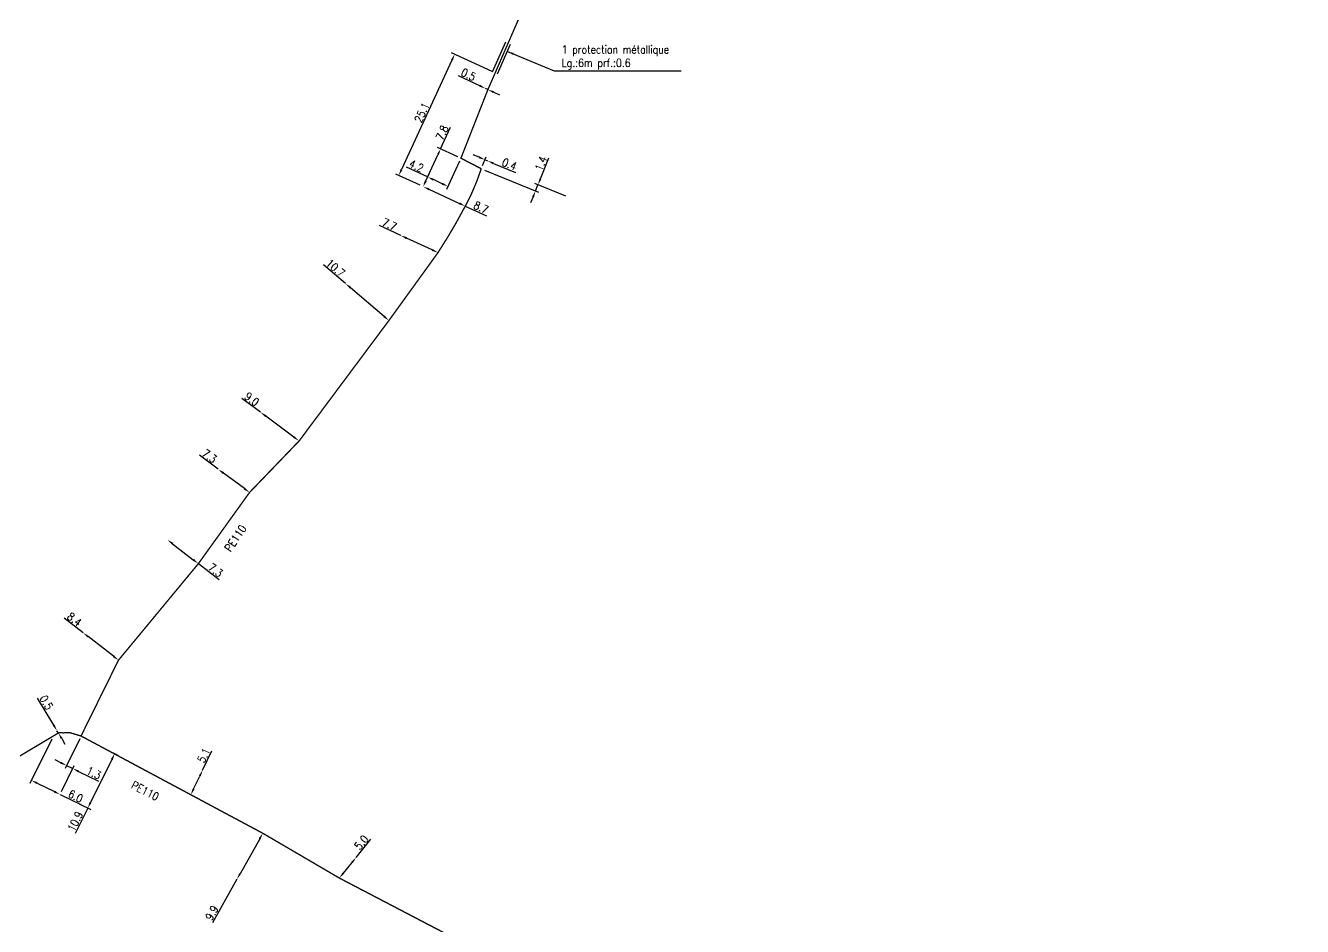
# Model space of a CAD drawing. Header units: millimetres. Extents: x 183000 to 183920, y 151989 to 153001.
# Drawn here: x 183442.5 to 183681.9, y 152692.2 to 152861.1 of the extents above; entities that cross this region are included whole.
import ezdxf
from ezdxf.enums import TextEntityAlignment as Align

# ---------------------------------------------------------------- set-up
doc = ezdxf.new("R2010")
doc.units = ezdxf.units.MM
doc.header["$MEASUREMENT"] = 0
doc.header["$PDMODE"] = 34
doc.linetypes.add('L_100_PE', pattern=[14, 10, -1.5, 1, -1.5])
doc.layers.get('DEFPOINTS').update_dxf_attribs({"linetype": 'CONTINUOUS'})
doc.layers.add('L_140', color=3, linetype='CONTINUOUS')
doc.layers.add('L_420', color=7, linetype='CONTINUOUS')
doc.styles.get("Standard").update_dxf_attribs({"font": 'romans.shx', "width": 0.85})
doc.dimstyles.get("Standard").update_dxf_attribs({"dimtxt": 1.5, "dimasz": 1.2, "dimexe": 0.625, "dimexo": 0.625, "dimgap": 0.25, "dimtad": 1, "dimdec": 1, "dimzin": 0, "dimdsep": 46, "dimtxsty": 'Standard', "dimcen": -0.5, "dimadec": 0, "dimazin": 0, "dimtfac": 1, "dimtdec": 1, "dimtmove": 0, "dimatfit": 3, "dimfxl": 1, "dimtolj": 1, "dimtzin": 0, "dimarcsym": 0})

# ---------------------------------------------------------------- blocks, each defined once
blk = doc.blocks.new('*D31')
at = {"layer": 'DEFPOINTS', "color": 0, "linetype": 'Continuous'}
for p in [(183448.44, 152728.93), (183448.7, 152728.5), (183448.7, 152728.5)]:
    blk.add_point(p, dxfattribs=at)
at = {"layer": 'L_140', "color": 0, "linetype": 'Continuous', "lineweight": -2}
for p, q in [((183447.83, 152729.96), (183444.78, 152735.06)), ((183448.7, 152728.5), (183448.44, 152728.93)), ((183448.98, 152729.25), (183448.98, 152729.25)), ((183449.32, 152727.47), (183449.93, 152726.44))]:
    blk.add_line(p, q, dxfattribs=at)
at = {"layer": 'L_140', "color": 0, "linetype": 'Continuous'}
for points in [[(183448, 152730.07), (183447.66, 152729.86), (183448.44, 152728.93)], [(183449.49, 152727.57), (183449.15, 152727.37), (183448.7, 152728.5)]]:
    blk.add_solid(points, dxfattribs=at)
at = {"layer": 'L_140', "color": 0, "linetype": 'Continuous', "insert": (183446.45, 152734.21), "char_height": 1.5, "attachment_point": 5, "rotation": 300.8676}
blk.add_mtext('\\A1;0.5', dxfattribs=at)
blk = doc.blocks.new('*D32')
at = {"layer": 'DEFPOINTS', "color": 0, "linetype": 'Continuous'}
for p in [(183452.98, 152728), (183450.24, 152722.41), (183449.03, 152716.97)]:
    blk.add_point(p, dxfattribs=at)
at = {"layer": 'L_140', "color": 0, "linetype": 'Continuous', "lineweight": -2}
for p, q in [((183452.71, 152727.44), (183449.97, 152721.84)), ((183449.16, 152722.93), (183448.08, 152723.46)), ((183449.3, 152717.53), (183451.68, 152722.4)), ((183450.24, 152722.41), (183451.41, 152721.83)), ((183452.49, 152721.31), (183456.25, 152719.46))]:
    blk.add_line(p, q, dxfattribs=at)
at = {"layer": 'L_140', "color": 0, "linetype": 'Continuous'}
for points in [[(183449.25, 152723.11), (183449.07, 152722.75), (183450.24, 152722.41)], [(183452.57, 152721.49), (183452.4, 152721.13), (183451.41, 152721.83)]]:
    blk.add_solid(points, dxfattribs=at)
at = {"layer": 'L_140', "color": 0, "linetype": 'Continuous', "insert": (183455.35, 152721.02), "char_height": 1.5, "attachment_point": 5, "rotation": 333.9118}
blk.add_mtext('\\A1;1.3', dxfattribs=at)
blk = doc.blocks.new('*D35')
at = {"layer": 'DEFPOINTS', "color": 0, "linetype": 'Continuous'}
for p in [(183457.35, 152725.58), (183459.26, 152724.64), (183452.05, 152715.49)]:
    blk.add_point(p, dxfattribs=at)
at = {"layer": 'L_140', "color": 0, "linetype": 'Continuous', "lineweight": -2}
for p, q in [((183458.73, 152723.56), (183454.74, 152715.5)), ((183457.91, 152725.3), (183459.82, 152724.36)), ((183454.21, 152714.43), (183451.84, 152709.64)), ((183452.61, 152715.21), (183454.77, 152714.15))]:
    blk.add_line(p, q, dxfattribs=at)
at = {"layer": 'L_140', "color": 0, "linetype": 'Continuous'}
for points in [[(183458.55, 152723.65), (183458.91, 152723.47), (183459.26, 152724.64)], [(183454.56, 152715.59), (183454.92, 152715.41), (183454.21, 152714.43)]]:
    blk.add_solid(points, dxfattribs=at)
at = {"layer": 'L_140', "color": 0, "linetype": 'Continuous', "insert": (183451.86, 152711.94), "char_height": 1.5, "attachment_point": 5, "rotation": 63.6751}
blk.add_mtext('\\A1;10.9', dxfattribs=at)
blk = doc.blocks.new('*D36')
at = {"layer": 'DEFPOINTS', "color": 0, "linetype": 'Continuous'}
for p in [(183447.73, 152727.92), (183443.65, 152719.63), (183449.03, 152716.97)]:
    blk.add_point(p, dxfattribs=at)
at = {"layer": 'L_140', "color": 0, "linetype": 'Continuous', "lineweight": -2}
for p, q in [((183447.45, 152727.36), (183443.37, 152719.06)), ((183444.72, 152719.1), (183447.95, 152717.51)), ((183449.03, 152716.98), (183452.9, 152715.08)), ((183449.3, 152717.53), (183449.31, 152717.54))]:
    blk.add_line(p, q, dxfattribs=at)
at = {"layer": 'L_140', "color": 0, "linetype": 'Continuous'}
for points in [[(183444.81, 152719.28), (183444.63, 152718.92), (183443.65, 152719.63)], [(183448.04, 152717.69), (183447.86, 152717.33), (183449.03, 152716.98)]]:
    blk.add_solid(points, dxfattribs=at)
at = {"layer": 'L_140', "color": 0, "linetype": 'Continuous', "insert": (183451.94, 152716.66), "char_height": 1.5, "attachment_point": 5, "rotation": 333.8133}
blk.add_mtext('\\A1;6.0', dxfattribs=at)
blk = doc.blocks.new('*D214')
at = {"layer": 'DEFPOINTS', "color": 0, "linetype": 'Continuous'}
for p in [(183453.32, 152747.29), (183453.32, 152747.29), (183459.97, 152742.15)]:
    blk.add_point(p, dxfattribs=at)
at = {"layer": 'L_140', "color": 0, "linetype": 'Continuous', "lineweight": -2}
for p, q in [((183453.32, 152747.29), (183449.81, 152750)), ((183459.02, 152742.89), (183454.27, 152746.56))]:
    blk.add_line(p, q, dxfattribs=at)
at = {"layer": 'L_140', "color": 0, "linetype": 'Continuous'}
for points in [[(183454.39, 152746.71), (183454.15, 152746.4), (183453.32, 152747.29)], [(183459.14, 152743.05), (183458.89, 152742.73), (183459.97, 152742.15)]]:
    blk.add_solid(points, dxfattribs=at)
at = {"layer": 'L_140', "color": 0, "linetype": 'Continuous', "insert": (183451.7, 152749.8), "char_height": 1.5, "attachment_point": 5, "rotation": 322.3083}
blk.add_mtext('\\A1;8.4', dxfattribs=at)
blk = doc.blocks.new('*D215')
at = {"layer": 'DEFPOINTS', "color": 0, "linetype": 'Continuous'}
for p in [(183469.17, 152764.7), (183469.17, 152764.7), (183474.95, 152760.24)]:
    blk.add_point(p, dxfattribs=at)
at = {"layer": 'L_140', "color": 0, "linetype": 'Continuous', "lineweight": -2}
for p, q in [((183470.12, 152763.97), (183474, 152760.97)), ((183474.95, 152760.24), (183478.83, 152757.24))]:
    blk.add_line(p, q, dxfattribs=at)
at = {"layer": 'L_140', "color": 0, "linetype": 'Continuous'}
for points in [[(183470.25, 152764.13), (183470, 152763.81), (183469.17, 152764.7)], [(183474.12, 152761.13), (183473.88, 152760.81), (183474.95, 152760.24)]]:
    blk.add_solid(points, dxfattribs=at)
at = {"layer": 'L_140', "color": 0, "linetype": 'Continuous', "insert": (183478.18, 152759.01), "char_height": 1.5, "attachment_point": 5, "rotation": 322.3091}
blk.add_mtext('\\A1;7.3', dxfattribs=at)
blk = doc.blocks.new('*D216')
at = {"layer": 'DEFPOINTS', "color": 0, "linetype": 'Continuous'}
for p in [(183478.68, 152777.93), (183478.68, 152777.93), (183484.54, 152773.58)]:
    blk.add_point(p, dxfattribs=at)
at = {"layer": 'L_140', "color": 0, "linetype": 'Continuous', "lineweight": -2}
for p, q in [((183478.68, 152777.93), (183475.17, 152780.54)), ((183483.58, 152774.3), (183479.65, 152777.22))]:
    blk.add_line(p, q, dxfattribs=at)
at = {"layer": 'L_140', "color": 0, "linetype": 'Continuous'}
for points in [[(183479.77, 152777.38), (183479.53, 152777.06), (183478.68, 152777.93)], [(183483.7, 152774.46), (183483.46, 152774.13), (183484.54, 152773.58)]]:
    blk.add_solid(points, dxfattribs=at)
at = {"layer": 'L_140', "color": 0, "linetype": 'Continuous', "insert": (183477.04, 152780.4), "char_height": 1.5, "attachment_point": 5, "rotation": 323.3829}
blk.add_mtext('\\A1;7.3', dxfattribs=at)
blk = doc.blocks.new('*D217')
at = {"layer": 'DEFPOINTS', "color": 0, "linetype": 'Continuous'}
for p in [(183486.61, 152788.6), (183486.61, 152788.6), (183493.84, 152783.24)]:
    blk.add_point(p, dxfattribs=at)
at = {"layer": 'L_140', "color": 0, "linetype": 'Continuous', "lineweight": -2}
for p, q in [((183486.61, 152788.6), (183483.1, 152791.21)), ((183492.87, 152783.95), (183487.58, 152787.89))]:
    blk.add_line(p, q, dxfattribs=at)
at = {"layer": 'L_140', "color": 0, "linetype": 'Continuous'}
for points in [[(183487.7, 152788.05), (183487.46, 152787.73), (183486.61, 152788.6)], [(183492.99, 152784.11), (183492.75, 152783.79), (183493.84, 152783.24)]]:
    blk.add_solid(points, dxfattribs=at)
at = {"layer": 'L_140', "color": 0, "linetype": 'Continuous', "insert": (183484.97, 152791.07), "char_height": 1.5, "attachment_point": 5, "rotation": 323.3828}
blk.add_mtext('\\A1;9.0', dxfattribs=at)
blk = doc.blocks.new('*D218')
at = {"layer": 'DEFPOINTS', "color": 0, "linetype": 'Continuous'}
for p in [(183502.52, 152812.74), (183502.52, 152812.74), (183510.67, 152805.8)]:
    blk.add_point(p, dxfattribs=at)
at = {"layer": 'L_140', "color": 0, "linetype": 'Continuous', "lineweight": -2}
for p, q in [((183502.52, 152812.74), (183498.41, 152816.24)), ((183509.76, 152806.58), (183503.44, 152811.96))]:
    blk.add_line(p, q, dxfattribs=at)
at = {"layer": 'L_140', "color": 0, "linetype": 'Continuous'}
for points in [[(183503.57, 152812.11), (183503.31, 152811.81), (183502.52, 152812.74)], [(183509.89, 152806.73), (183509.63, 152806.42), (183510.67, 152805.8)]]:
    blk.add_solid(points, dxfattribs=at)
at = {"layer": 'L_140', "color": 0, "linetype": 'Continuous', "insert": (183500.66, 152815.64), "char_height": 1.5, "attachment_point": 5, "rotation": 319.5647}
blk.add_mtext('\\A1;10.7', dxfattribs=at)
blk = doc.blocks.new('*D219')
at = {"layer": 'DEFPOINTS', "color": 0, "linetype": 'Continuous'}
for p in [(183512.88, 152821.75), (183512.88, 152821.75), (183519.87, 152818.53)]:
    blk.add_point(p, dxfattribs=at)
at = {"layer": 'L_140', "color": 0, "linetype": 'Continuous', "lineweight": -2}
for p, q in [((183512.88, 152821.75), (183508.91, 152823.58)), ((183518.78, 152819.03), (183513.97, 152821.25))]:
    blk.add_line(p, q, dxfattribs=at)
at = {"layer": 'L_140', "color": 0, "linetype": 'Continuous'}
for points in [[(183514.05, 152821.43), (183513.88, 152821.06), (183512.88, 152821.75)], [(183518.87, 152819.21), (183518.7, 152818.85), (183519.87, 152818.53)]]:
    blk.add_solid(points, dxfattribs=at)
at = {"layer": 'L_140', "color": 0, "linetype": 'Continuous', "insert": (183510.77, 152823.82), "char_height": 1.5, "attachment_point": 5, "rotation": 335.2487}
blk.add_mtext('\\A1;7.7', dxfattribs=at)
blk = doc.blocks.new('*D220')
at = {"layer": 'DEFPOINTS', "color": 0, "linetype": 'Continuous'}
for p in [(183524.17, 152836.22), (183517.93, 152832.7), (183517.09, 152830.89)]:
    blk.add_point(p, dxfattribs=at)
at = {"layer": 'L_140', "color": 0, "linetype": 'Continuous', "lineweight": -2}
for p, q in [((183517.93, 152832.7), (183513.96, 152834.53)), ((183523.91, 152835.65), (183521.48, 152830.38)), ((183517.36, 152831.46), (183518.19, 152833.27)), ((183520.65, 152831.45), (183519.02, 152832.2))]:
    blk.add_line(p, q, dxfattribs=at)
at = {"layer": 'L_140', "color": 0, "linetype": 'Continuous'}
for points in [[(183519.1, 152832.38), (183518.93, 152832.02), (183517.93, 152832.7)], [(183520.74, 152831.63), (183520.57, 152831.26), (183521.74, 152830.94)]]:
    blk.add_solid(points, dxfattribs=at)
at = {"layer": 'L_140', "color": 0, "linetype": 'Continuous', "insert": (183515.82, 152834.78), "char_height": 1.5, "attachment_point": 5, "rotation": 335.2488}
blk.add_mtext('\\A1;4.2', dxfattribs=at)
blk = doc.blocks.new('*D221')
at = {"layer": 'DEFPOINTS', "color": 0, "linetype": 'Continuous'}
for p in [(183517.09, 152830.89), (183517.09, 152830.89), (183524.99, 152827.25)]:
    blk.add_point(p, dxfattribs=at)
at = {"layer": 'L_140', "color": 0, "linetype": 'Continuous', "lineweight": -2}
for p, q in [((183518.18, 152830.39), (183523.9, 152827.75)), ((183524.99, 152827.25), (183528.96, 152825.42))]:
    blk.add_line(p, q, dxfattribs=at)
at = {"layer": 'L_140', "color": 0, "linetype": 'Continuous'}
for points in [[(183518.27, 152830.57), (183518.1, 152830.21), (183517.09, 152830.89)], [(183523.99, 152827.93), (183523.82, 152827.57), (183524.99, 152827.25)]]:
    blk.add_solid(points, dxfattribs=at)
at = {"layer": 'L_140', "color": 0, "linetype": 'Continuous', "insert": (183527.94, 152826.99), "char_height": 1.5, "attachment_point": 5, "rotation": 335.2488}
blk.add_mtext('\\A1;8.7', dxfattribs=at)
blk = doc.blocks.new('*D222')
at = {"layer": 'DEFPOINTS', "color": 0, "linetype": 'Continuous'}
for p in [(183524.17, 152836.22), (183517.09, 152830.89), (183517.09, 152830.89)]:
    blk.add_point(p, dxfattribs=at)
at = {"layer": 'L_140', "color": 0, "linetype": 'Continuous', "lineweight": -2}
for p, q in [((183520.36, 152837.97), (183522.22, 152842.01)), ((183523.61, 152836.48), (183519.79, 152838.24)), ((183517.6, 152831.98), (183519.86, 152836.88))]:
    blk.add_line(p, q, dxfattribs=at)
at = {"layer": 'L_140', "color": 0, "linetype": 'Continuous'}
for points in [[(183519.68, 152836.97), (183520.04, 152836.8), (183520.36, 152837.97)], [(183517.41, 152832.06), (183517.78, 152831.9), (183517.09, 152830.89)]]:
    blk.add_solid(points, dxfattribs=at)
at = {"layer": 'L_140', "color": 0, "linetype": 'Continuous', "insert": (183520.65, 152840.99), "char_height": 1.5, "attachment_point": 5, "rotation": 65.2488}
blk.add_mtext('\\A1;7.8', dxfattribs=at)
blk = doc.blocks.new('*D223')
at = {"layer": 'DEFPOINTS', "color": 0, "linetype": 'Continuous'}
for p in [(183530.57, 152852.21), (183512.52, 152833), (183517.09, 152830.89)]:
    blk.add_point(p, dxfattribs=at)
at = {"layer": 'L_140', "color": 0, "linetype": 'Continuous', "lineweight": -2}
for p, q in [((183530, 152852.47), (183522.42, 152855.96)), ((183522.49, 152854.61), (183513.03, 152834.09)), ((183516.53, 152831.15), (183511.96, 152833.26))]:
    blk.add_line(p, q, dxfattribs=at)
at = {"layer": 'L_140', "color": 0, "linetype": 'Continuous'}
for points in [[(183522.31, 152854.7), (183522.67, 152854.53), (183522.99, 152855.7)], [(183512.84, 152834.17), (183513.21, 152834), (183512.52, 152833)]]:
    blk.add_solid(points, dxfattribs=at)
at = {"layer": 'L_140', "color": 0, "linetype": 'Continuous', "insert": (183516.85, 152844.77), "char_height": 1.5, "attachment_point": 5, "rotation": 65.2487}
blk.add_mtext('\\A1;25.1', dxfattribs=at)
blk = doc.blocks.new('*D224')
at = {"layer": 'DEFPOINTS', "color": 0, "linetype": 'Continuous'}
for p in [(183527.98, 152834.25), (183529.16, 152835.73), (183529.16, 152835.73)]:
    blk.add_point(p, dxfattribs=at)
at = {"layer": 'L_140', "color": 0, "linetype": 'Continuous', "lineweight": -2}
for p, q in [((183527.58, 152836.39), (183526.47, 152836.86)), ((183528.22, 152834.83), (183528.93, 152836.51)), ((183528.69, 152835.93), (183529.16, 152835.73)), ((183529.4, 152836.31), (183529.4, 152836.31)), ((183530.27, 152835.26), (183534.37, 152833.54))]:
    blk.add_line(p, q, dxfattribs=at)
at = {"layer": 'L_140', "color": 0, "linetype": 'Continuous'}
for points in [[(183527.66, 152836.58), (183527.5, 152836.21), (183528.69, 152835.93)], [(183530.34, 152835.45), (183530.19, 152835.08), (183529.16, 152835.73)]]:
    blk.add_solid(points, dxfattribs=at)
at = {"layer": 'L_140', "color": 0, "linetype": 'Continuous', "insert": (183533.26, 152835.09), "char_height": 1.5, "attachment_point": 5, "rotation": 337.1849}
blk.add_mtext('\\A1;0.4', dxfattribs=at)
blk = doc.blocks.new('*D225')
at = {"layer": 'DEFPOINTS', "color": 0, "linetype": 'Continuous'}
for p in [(183528.77, 152849.3), (183528.77, 152849.3), (183529.23, 152849.09)]:
    blk.add_point(p, dxfattribs=at)
at = {"layer": 'L_140', "color": 0, "linetype": 'Continuous', "lineweight": -2}
for p, q in [((183527.69, 152849.81), (183523.73, 152851.65)), ((183529.23, 152849.09), (183528.77, 152849.3)), ((183530.31, 152848.58), (183531.4, 152848.07))]:
    blk.add_line(p, q, dxfattribs=at)
at = {"layer": 'L_140', "color": 0, "linetype": 'Continuous'}
for points in [[(183527.77, 152849.99), (183527.6, 152849.62), (183528.77, 152849.3)], [(183530.4, 152848.76), (183530.23, 152848.4), (183529.23, 152849.09)]]:
    blk.add_solid(points, dxfattribs=at)
at = {"layer": 'L_140', "color": 0, "linetype": 'Continuous', "insert": (183525.59, 152851.89), "char_height": 1.5, "attachment_point": 5, "rotation": 334.9684}
blk.add_mtext('\\A1;0.5', dxfattribs=at)
blk = doc.blocks.new('*D233')
at = {"layer": 'DEFPOINTS', "color": 0, "linetype": 'Continuous'}
for p in [(183475.74, 152721.53), (183475.74, 152721.53), (183473.53, 152716.93)]:
    blk.add_point(p, dxfattribs=at)
at = {"layer": 'L_140', "color": 0, "linetype": 'Continuous', "lineweight": -2}
for p, q in [((183475.74, 152721.53), (183477.47, 152725.14)), ((183474.05, 152718.01), (183475.22, 152720.44))]:
    blk.add_line(p, q, dxfattribs=at)
at = {"layer": 'L_140', "color": 0, "linetype": 'Continuous'}
for points in [[(183475.04, 152720.53), (183475.4, 152720.36), (183475.74, 152721.53)], [(183473.87, 152718.1), (183474.23, 152717.92), (183473.53, 152716.93)]]:
    blk.add_solid(points, dxfattribs=at)
at = {"layer": 'L_140', "color": 0, "linetype": 'Continuous', "insert": (183475.96, 152724.31), "char_height": 1.5, "attachment_point": 5, "rotation": 64.3473}
blk.add_mtext('\\A1;5.1', dxfattribs=at)
blk = doc.blocks.new('*D267')
at = {"layer": 'DEFPOINTS', "color": 0, "linetype": 'Continuous'}
for p in [(183487.03, 152709.71), (183482.17, 152701.08), (183482.17, 152701.08)]:
    blk.add_point(p, dxfattribs=at)
at = {"layer": 'L_140', "color": 0, "linetype": 'Continuous', "lineweight": -2}
for p, q in [((183487.57, 152709.4), (183487.57, 152709.4)), ((183486.44, 152708.66), (183482.76, 152702.13)), ((183482.17, 152701.08), (183477.59, 152692.93)), ((183482.72, 152700.78), (183482.72, 152700.78))]:
    blk.add_line(p, q, dxfattribs=at)
at = {"layer": 'L_140', "color": 0, "linetype": 'Continuous'}
for points in [[(183486.26, 152708.76), (183486.61, 152708.57), (183487.03, 152709.71)], [(183482.59, 152702.23), (183482.93, 152702.03), (183482.17, 152701.08)]]:
    blk.add_solid(points, dxfattribs=at)
at = {"layer": 'L_140', "color": 0, "linetype": 'Continuous', "insert": (183477.48, 152694.78), "char_height": 1.5, "attachment_point": 5, "rotation": 60.6389}
blk.add_mtext('\\A1;9.9', dxfattribs=at)
blk = doc.blocks.new('*D268')
at = {"layer": 'DEFPOINTS', "color": 0, "linetype": 'Continuous'}
for p in [(183504.53, 152705.19), (183504.53, 152705.19), (183501.37, 152701.32)]:
    blk.add_point(p, dxfattribs=at)
at = {"layer": 'L_140', "color": 0, "linetype": 'Continuous', "lineweight": -2}
for p, q in [((183504.53, 152705.19), (183507.29, 152708.58)), ((183502.13, 152702.25), (183503.77, 152704.26))]:
    blk.add_line(p, q, dxfattribs=at)
at = {"layer": 'L_140', "color": 0, "linetype": 'Continuous'}
for points in [[(183503.62, 152704.39), (183503.93, 152704.14), (183504.53, 152705.19)], [(183501.98, 152702.37), (183502.29, 152702.12), (183501.37, 152701.32)]]:
    blk.add_solid(points, dxfattribs=at)
at = {"layer": 'L_140', "color": 0, "linetype": 'Continuous', "insert": (183505.52, 152707.98), "char_height": 1.5, "attachment_point": 5, "rotation": 50.8186}
blk.add_mtext('\\A1;5.0', dxfattribs=at)
blk = doc.blocks.new('*D553')
at = {"layer": 'DEFPOINTS', "color": 0, "linetype": 'Continuous'}
for p in [(183527.98, 152834.25), (183538.15, 152830.09), (183544.39, 152828.86)]:
    blk.add_point(p, dxfattribs=at)
at = {"layer": 'L_140', "color": 0, "linetype": 'Continuous', "lineweight": -2}
for p, q in [((183539.07, 152832.34), (183540.68, 152836.27)), ((183528.56, 152834.01), (183538.73, 152829.85)), ((183543.81, 152829.1), (183538.04, 152831.46)), ((183538.15, 152830.09), (183538.61, 152831.23)), ((183537.69, 152828.98), (183537.24, 152827.87))]:
    blk.add_line(p, q, dxfattribs=at)
at = {"layer": 'L_140', "color": 0, "linetype": 'Continuous'}
for points in [[(183538.88, 152832.41), (183539.25, 152832.26), (183538.61, 152831.23)], [(183537.51, 152829.05), (183537.88, 152828.9), (183538.15, 152830.09)]]:
    blk.add_solid(points, dxfattribs=at)
at = {"layer": 'L_140', "color": 0, "linetype": 'Continuous', "insert": (183539.18, 152835.24), "char_height": 1.5, "attachment_point": 5, "rotation": 67.7311}
blk.add_mtext('\\A1;1.4', dxfattribs=at)

msp = doc.modelspace()

# ---------------------------------------------------------------- linework, layer by layer
at = {"layer": 'L_140', "linetype": 'L_100_PE', "const_width": 0.25, "flags": 128}
for points in [[(183551.88, 152947.93), (183549.37, 152930.82), (183545.36, 152909.28), (183543.29, 152895.56), (183540.88, 152878.66, -0.026395), (183535.01, 152862.36), (183529.23, 152849.09), (183524.17, 152836.22), (183527.98, 152834.25, -0.046895), (183524.99, 152827.25, -0.023603), (183519.87, 152818.53), (183510.67, 152805.8), (183493.84, 152783.24), (183484.54, 152773.58), (183474.95, 152760.24), (183459.97, 152742.15), (183452.98, 152728)], [(183252.05, 152397.96), (183248.25, 152401.54), (183247.81, 152401.27), (183246.87, 152400.9), (183246.2, 152400.64), (183245.64, 152400.44), (183244.95, 152400.36), (183244.23, 152400.41), (183243.29, 152400.52, -0.106564), (183243.19, 152400.56), (183241.58, 152401.53), (183237.97, 152404.02), (183233.04, 152407.33), (183224.18, 152413.23), (183221.43, 152415.1), (183215.15, 152419.33), (183208.28, 152423.76), (183199.91, 152428.64), (183194.16, 152431.76), (183187.28, 152435.44), (183181.33, 152438.4), (183180.73, 152438.7), (183180.21, 152439.64), (183180.21, 152439.64), (183180.21, 152439.64), (183178.97, 152440.26), (183161.21, 152449.11), (183155.53, 152452.81), (183151.06, 152457.98), (183149.19, 152462.99), (183149.08, 152467.77), (183148.97, 152472.05), (183149.54, 152474.49), (183150.99, 152478.24), (183153.73, 152483.75), (183163.69, 152499.59), (183166.77, 152504.19), (183168.62, 152506.78), (183176.01, 152516.59), (183181.3, 152523.18), (183186.44, 152529.74), (183190.61, 152535.21), (183193.83, 152540.43), (183195.5, 152544.55), (183196.5, 152547.23), (183198.31, 152552.63, -0.089435), (183198.35, 152552.71), (183198.7, 152553.14, -0.008579), (183198.71, 152553.15), (183198.84, 152553.3, 0.07507), (183198.88, 152553.36), (183198.99, 152553.61, 0.054364), (183199, 152553.66), (183199.08, 152554.03, 0.063762), (183199.08, 152554.1), (183199.04, 152554.51, -0.05906), (183199.04, 152554.57), (183199.17, 152555.61), (183199.17, 152555.61), (183199.17, 152555.61), (183199.17, 152555.61), (183199.17, 152555.61), (183199.45, 152557.86), (183202.61, 152572.02), (183202.96, 152573.06), (183204.51, 152577.98), (183206.23, 152583.46), (183208.28, 152589.39), (183213.31, 152604.95), (183213.32, 152604.96, 0.166804), (183213.31, 152605.13), (183213.26, 152605.26, -0.049107), (183213.25, 152605.31), (183213.22, 152605.5, -0.140408), (183213.24, 152605.63), (183213.53, 152606.36), (183213.83, 152607.04), (183215.88, 152611.89), (183223.71, 152630.04), (183235.75, 152645.91), (183237.17, 152648.11), (183240.14, 152653.37), (183241.77, 152655.67), (183242.12, 152656.35), (183242.12, 152656.35), (183242.63, 152657.45, -0.107508), (183242.63, 152657.45), (183243.85, 152658.53, -0.175439), (183244.18, 152658.77), (183245.93, 152659.15), (183247.63, 152659.24), (183251.34, 152658.99), (183257, 152658.63), (183267.25, 152658.36), (183272.82, 152658.52), (183280.81, 152659.15), (183286.91, 152660.31), (183295.34, 152662.48), (183306.09, 152665.74), (183320.27, 152669.97), (183326.9, 152672.24), (183339.91, 152675.75), (183357.46, 152680.48), (183370.8, 152684.22), (183378.25, 152686.66), (183383.97, 152689), (183386.75, 152690.27), (183387.53, 152690.52), (183387.89, 152690.7), (183388.38, 152690.93), (183388.95, 152691.45), (183389.48, 152692.05), (183389.81, 152692.47), (183391.01, 152693.47), (183394.33, 152695.67), (183394.33, 152695.67), (183407.42, 152703.83), (183448.34, 152728.29), (183448.7, 152728.5), (183448.98, 152728.57), (183449.31, 152728.57), (183449.52, 152728.53), (183450.91, 152728.55), (183452.95, 152727.94), (183473.53, 152716.93), (183477.84, 152714.62), (183487.03, 152709.71), (183501.37, 152701.32), (183532.69, 152684.96), (183549.96, 152673.82), (183569.88, 152656.53), (183583.34, 152647.06), (183589.84, 152642.41), (183593.29, 152646), (183600.3, 152641.14), (183612.4, 152636.59), (183637.73, 152629.26), (183666.57, 152619.55), (183667.66, 152615.18, 0.091037), (183682.38, 152618.14), (183702.7, 152627.71, 0.003149), (183715.46, 152633.81, 0.077889), (183721.05, 152640.23), (183743.34, 152671.28), (183755.25, 152688.62), (183766.41, 152704.7), (183776.51, 152718.89), (183789.18, 152737.85), (183791.76, 152742.37), (183796.58, 152753.73), (183801.97, 152766.41), (183824.2, 152821.94), (183827.92, 152830.72), (183831.3, 152836.12), (183836.84, 152846.96)]]:
    msp.add_lwpolyline(points, format="xyb", dxfattribs=at)
at = {"layer": 'L_420'}
for p, q in [((183530.11, 152852.41), (183532.56, 152858)), ((183531.02, 152852.01), (183533.48, 152857.59))]:
    msp.add_line(p, q, dxfattribs=at)

# ---------------------------------------------------------------- texts
at = {"layer": 'L_140', "linetype": 'Continuous', "width": 0.85}
for rotation, p in [(55.7926, (183481.9, 152765)), (332.6671, (183464.98, 152717.66))]:
    msp.add_text('PE110', height=1.5, rotation=rotation, dxfattribs=at).set_placement(p, align=Align.MIDDLE)
at = {"layer": 'L_420', "linetype": 'Continuous', "insert": (183543.08, 152855.09), "char_height": 1.5, "attachment_point": 4}
msp.add_mtext('1 protection métallique \\PLg.:6m prf.:0.6', dxfattribs=at)

# ---------------------------------------------------------------- dimensions: what is measured, and where the dimension line sits
at = {"layer": 'L_140', "linetype": 'Continuous'}
for base, p1, p2, angle, text, picture, middle in [((183512.52, 152833), (183530.57, 152852.21), (183517.09, 152830.89), 65.2487, '25.1', '*D223', (183517.76, 152844.35)), ((183529.16, 152835.73), (183527.98, 152834.25), (183529.16, 152835.73), 157.1849, '0.4', '*D224', (183532.88, 152834.17)), ((183538.15, 152830.09), (183544.39, 152828.86), (183527.98, 152834.25), 67.7311, '1.4', '*D553', (183540.1, 152834.86)), ((183459.26, 152724.64), (183452.05, 152715.49), (183457.35, 152725.58), 63.6751, '10.9', '*D35', (183452.76, 152711.49))]:
    dim = msp.add_linear_dim(base=base, p1=p1, p2=p2, angle=angle, text=text, dimstyle='Standard', dxfattribs=at)
    dim.commit()
    dim.dimension.update_dxf_attribs({"geometry": picture, "text_midpoint": middle, "dimtype": 160})
for base, p1, p2, angle, picture, middle in [((183528.77, 152849.3), (183529.23, 152849.09), (183528.77, 152849.3), 334.9684, '*D225', (183525.16, 152850.98)), ((183517.09, 152830.89), (183524.17, 152836.22), (183517.09, 152830.89), 65.2488, '*D222', (183521.55, 152840.57)), ((183517.93, 152832.7), (183524.17, 152836.22), (183517.09, 152830.89), 335.2488, '*D220', (183515.4, 152833.87)), ((183517.09, 152830.89), (183524.99, 152827.25), (183517.09, 152830.89), 335.2488, '*D221', (183527.52, 152826.08)), ((183512.88, 152821.75), (183519.87, 152818.53), (183512.88, 152821.75), 335.2487, '*D219', (183510.35, 152822.92)), ((183502.52, 152812.74), (183510.67, 152805.8), (183502.52, 152812.74), 319.5647, '*D218', (183500.01, 152814.88)), ((183486.61, 152788.6), (183493.84, 152783.24), (183486.61, 152788.6), 323.3828, '*D217', (183484.38, 152790.27)), ((183478.68, 152777.93), (183484.54, 152773.58), (183478.68, 152777.93), 323.3829, '*D216', (183476.45, 152779.6)), ((183469.17, 152764.7), (183474.95, 152760.24), (183469.17, 152764.7), 322.3091, '*D215', (183477.57, 152758.21)), ((183453.32, 152747.29), (183459.97, 152742.15), (183453.32, 152747.29), 322.3083, '*D214', (183451.09, 152749.01)), ((183448.7, 152728.5), (183448.44, 152728.93), (183448.7, 152728.5), 300.8676, '*D31', (183445.59, 152733.7)), ((183443.65, 152719.63), (183449.03, 152716.97), (183447.73, 152727.92), 153.8133, '*D36', (183451.5, 152715.76)), ((183450.24, 152722.41), (183449.03, 152716.97), (183452.98, 152728), 333.9118, '*D32', (183454.91, 152720.12)), ((183475.74, 152721.53), (183473.53, 152716.93), (183475.74, 152721.53), 244.3473, '*D233', (183476.86, 152723.87)), ((183482.17, 152701.08), (183487.03, 152709.71), (183482.17, 152701.08), 60.6389, '*D267', (183478.35, 152694.29)), ((183504.53, 152705.19), (183501.37, 152701.32), (183504.53, 152705.19), 230.8186, '*D268', (183506.29, 152707.35))]:
    dim = msp.add_linear_dim(base=base, p1=p1, p2=p2, angle=angle, dimstyle='Standard', dxfattribs=at)
    dim.commit()
    dim.dimension.update_dxf_attribs({"geometry": picture, "text_midpoint": middle, "dimtype": 160})

# ---------------------------------------------------------------- leaders
at = {"layer": 'L_420', "linetype": 'Continuous', "annotation_type": 0, "has_hookline": 1, "hookline_direction": 0, "text_width": 22.4}
msp.add_leader([(183532.88, 152856.23), (183541.63, 152852.59), (183542.83, 152852.59)], dimstyle='Standard', dxfattribs=at)

doc.saveas('drawing.dxf')
